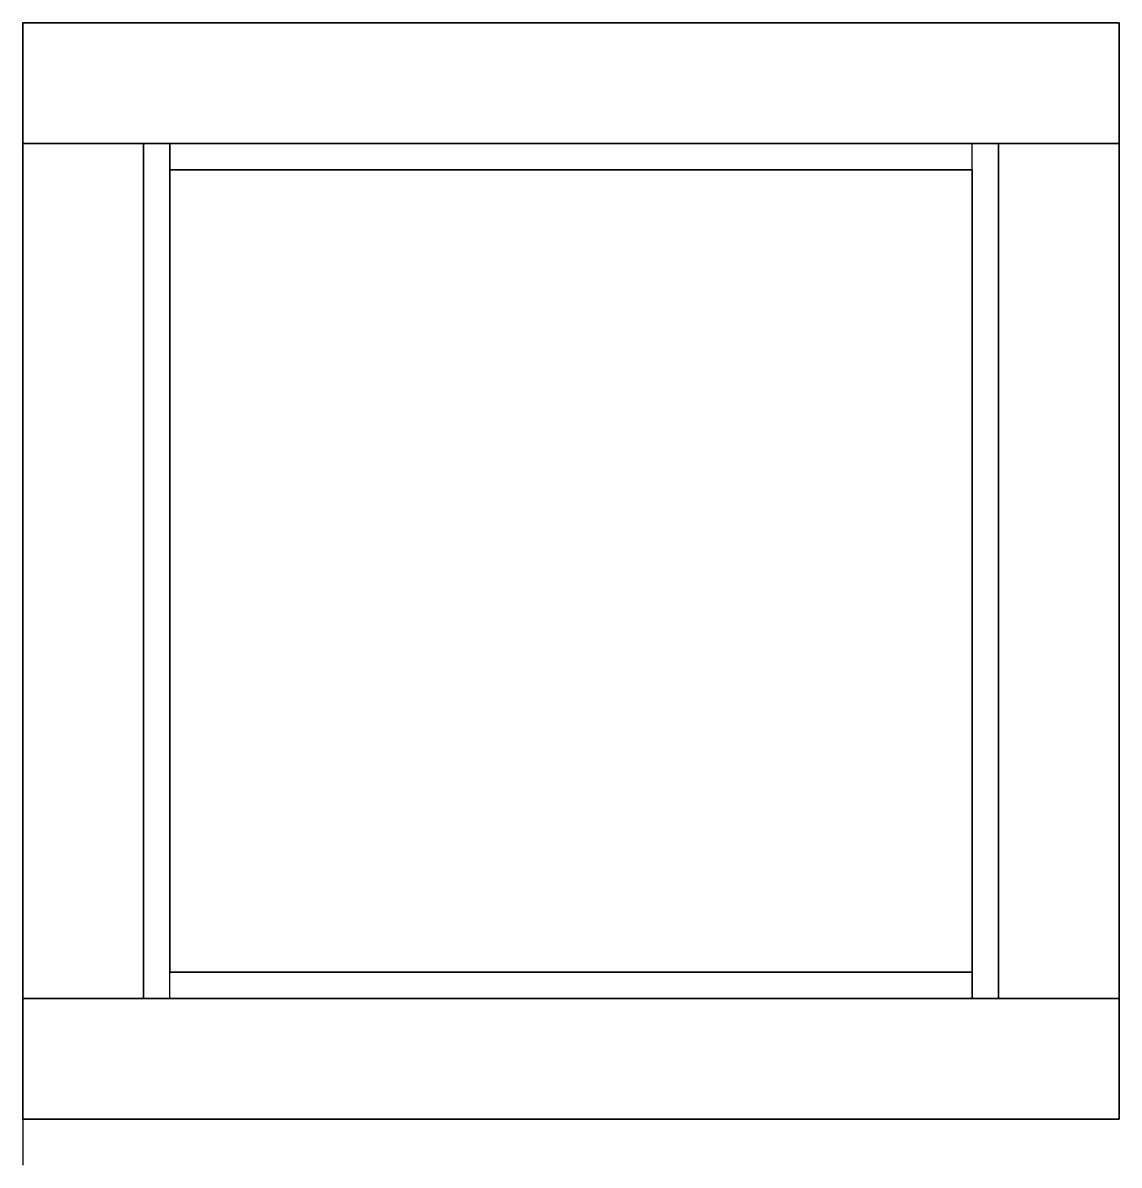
# Model space of a CAD drawing. Header units: millimetres. Extents: x 0 to 500, y -21 to 500.
import ezdxf

# ---------------------------------------------------------------- set-up
doc = ezdxf.new("R2010")
doc.units = ezdxf.units.MM
doc.layers.add('Layer1', color=10, linetype='Continuous')

msp = doc.modelspace()

# ---------------------------------------------------------------- linework, layer by layer
msp.add_line((0, 0), (0, -21))
at = {"layer": 'Layer1'}
for p, q in [((0, 0, 18), (0.04, 500, 18)), ((0.04, 500), (0, 0)), ((0.04, 500.04, 18), (500.04, 500, 18)), ((0.04, 500), (0.04, 500.04, 18)), ((500.04, 500), (0.04, 500)), ((500.04, 500, 18), (500.04, 0, 18)), ((500.04, 500, 18), (500.04, 500)), ((500.04, 0), (500.04, 500)), ((55.04, 445, 18), (0.04, 445.01, 17.89)), ((55.04, 445, 18), (55.04, 445, 16)), ((67.04, 445, 16), (55.04, 445, 16)), ((445.03, 445, 18), (500.04, 445, 17.98)), ((445.04, 445, 18), (445.04, 445, 16)), ((55.04, 433, 16), (55.04, 67, 16)), ((67.04, 67, 18), (67.04, 433, 18)), ((67.04, 433, 18), (433.04, 433, 18)), ((67.04, 433, 18), (67.04, 433, 14)), ((67.04, 433, 14), (433.04, 433, 14)), ((67.04, 433, 18), (67.04, 433, 16)), ((433.04, 433, 18), (433.04, 67, 18)), ((433.04, 433, 18), (433.04, 433, 14)), ((433.04, 67, 16), (433.04, 433, 16)), ((445.04, 433, 16), (445, 65.35, 16)), ((433.04, 67, 18), (67.04, 67, 18)), ((67.04, 67, 18), (67.04, 67, 14)), ((433.04, 67, 18), (433.04, 67, 14)), ((433.04, 67, 18), (433.04, 67, 16)), ((433.04, 67, 18), (433.04, 67, 16)), ((433.04, 55, 16), (67.04, 55, 16)), ((445, 55.01, 18), (445, 55.01, 16)), ((445, 55.01, 18), (500.04, 55.01, 17.87)), ((500.04, -0.04, 18), (0.04, 0, 18)), ((0.04, 0), (500.04, -0.04)), ((500.04, -0.04), (500.04, -0.04, 18))]:
    msp.add_line(p, q, dxfattribs=at)
for points in [[(0.04, 500), (0.04, 500.04, 18), (0, 0, 18), (0, 0)], [(500.04, -0.04), (500.04, 500), (0.04, 500), (0, 0)], [(0.04, 500.04, 18), (500.04, 500, 18), (500.04, 445, 18), (0.04, 445.01, 17.89)], [(500.04, 500), (500.04, 500, 18), (0.04, 500.04, 18), (0.04, 500)], [(500.04, -0.04), (500.04, -0.04, 18), (500.04, 500, 18), (500.04, 500)], [(0, 55.05, 18), (0.04, 445.01, 17.89), (55.04, 445, 18), (55.03, 55.05, 18)], [(55.04, 55, 16), (55.03, 55.05, 18), (55.04, 445, 18), (55.04, 445, 16)], [(67.04, 445, 16), (55.04, 445, 16), (55.04, 55, 16), (67.04, 55, 16)], [(445.04, 444.97, 16), (445.03, 445, 18), (55.04, 445, 18), (55.04, 445, 16)], [(433.04, 433.01, 16), (433.04, 444.97, 16), (67.04, 445, 16), (67.04, 433, 16)], [(445, 55, 16), (433.04, 55, 16), (433.04, 444.97, 16), (445.04, 445, 16)], [(445, 55.01, 18), (445.03, 445, 18), (500.04, 445, 17.98), (500.04, 55.01, 17.87)], [(445.04, 445, 16), (445.04, 445, 18), (445, 55.01, 18), (445, 55.01, 16)], [(433.04, 67, 18), (67.04, 67, 18), (67.04, 433, 18), (433.04, 433, 18)], [(67.04, 433, 14), (67.04, 433, 18), (433.04, 433, 18), (433.04, 433, 14)], [(67.04, 67, 14), (67.04, 67, 18), (67.04, 433, 18), (67.04, 433, 14)], [(67.04, 433, 14), (433.04, 433, 14), (433.04, 67, 14), (67.04, 67, 14)], [(67.04, 433, 14), (67.04, 433, 18), (433.04, 433, 18), (433.04, 433, 14)], [(433.04, 433, 14), (433.04, 433, 18), (433.04, 67, 18), (433.04, 67, 14)], [(433.04, 433, 14), (433.04, 67, 14), (433.04, 67, 18), (433.04, 433, 18)], [(433.04, 67, 14), (433.04, 67, 18), (67.04, 67, 18), (67.04, 67, 14)], [(433.04, 67, 16), (433.04, 55, 16), (67.04, 55, 16), (67.04, 67, 16)], [(433.04, 67, 14), (433.04, 67, 18), (67.04, 67, 18), (67.04, 67, 14)], [(433.04, 67, 16), (433.04, 55, 16), (67.04, 55, 16), (67.04, 67, 16)], [(0, 55.05, 18), (500.04, 55, 17.87), (500.04, -0.04, 18), (0, 0, 18)], [(55.04, 55, 16), (55.03, 55.05, 18), (445, 55, 18), (445, 55, 16)], [(0, 0), (0, 0, 18), (500.04, -0.04, 18), (500.04, -0.04)]]:
    msp.add_3dface(points, dxfattribs=at)

doc.saveas('drawing.dxf')
